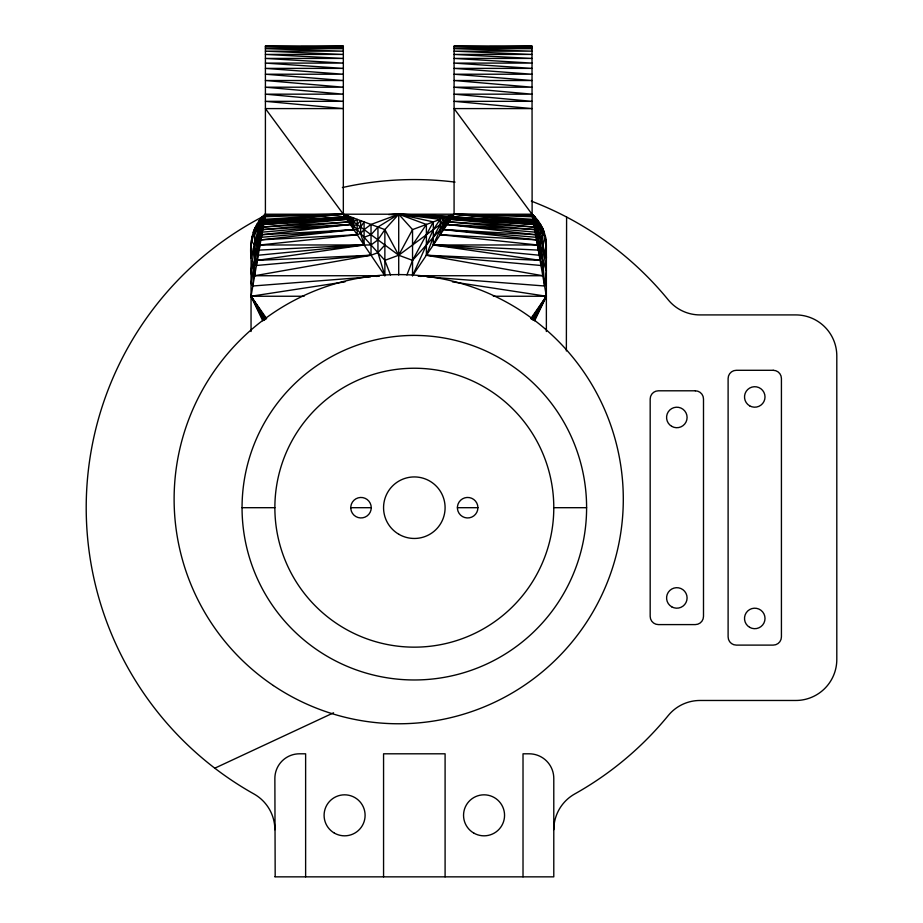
<?xml version="1.0" encoding="UTF-8"?>
<svg xmlns="http://www.w3.org/2000/svg" width="923" height="923" viewBox="0 0 923 923"><rect width="100%" height="100%" fill="white"/><g stroke="black" fill="none" stroke-linecap="round" stroke-linejoin="round"><path stroke-width="1.38" d="M566.364 350.971L566.595 217.032M534.602 320.858L546.37 296.248L532.017 214.217L535.236 217.286L534.705 229.596L448.89 221.901L448.89 216.132L398.713 214.217L384.868 229.596L384.868 275.735L343.333 214.217L343.333 46.15L265.409 46.15L265.409 214.217L262.178 217.286L261.809 219.074L259.328 220.666L260.021 221.508L251.044 258.094C249.395 242.368 252.498 224.681 265.409 214.217L532.017 214.217C541.005 221.901 546.37 233.554 546.37 245.38L546.37 331.507M251.044 258.094L251.494 248.068M251.806 240.903L252.002 236.6L254.633 234.2L265.409 214.217L251.044 296.248L262.813 320.858M259.328 220.666C257.609 229.285 251.564 236.692 251.044 245.38L251.044 331.507M384.868 244.976L377.945 252.671L371.023 255.233L257.332 260.355L258.221 244.976L260.021 229.596L262.709 217.863L262.178 217.286L265.374 214.228L254.633 260.355L251.044 283.534L252.844 285.992L370.515 276.854M252.844 285.992C254.586 263.643 255.452 240.672 261.809 219.074L261.809 234.719L357.178 229.596L360.639 227.035L364.1 221.901L364.1 244.976L257.332 260.355M353.717 225.754L357.178 224.462L360.639 220.62L360.639 233.438L364.1 244.976L259.121 250.098C260.978 238.376 258.925 224.624 265.374 214.228L254.633 244.976L251.044 270.82L251.541 274.95M260.021 221.508L260.021 244.976L357.178 234.719L357.178 219.339L350.255 224.462L262.259 232.158L263.609 219.339L265.063 214.84M265.409 46.15L343.333 46.992L265.409 46.992L343.333 48.677L265.409 48.677L343.333 51.157L265.409 51.157L343.333 54.422L265.409 54.422L343.333 58.426L265.409 58.426L343.333 63.099L265.409 63.099L343.333 68.383L265.409 68.383L343.333 74.221L265.409 74.221L343.333 80.52L265.409 80.52L343.333 87.2L265.409 87.2L343.333 94.169L265.409 94.169L343.333 101.334L265.409 101.334L343.333 108.591L265.409 108.591L343.333 214.217L384.868 260.355L398.713 255.233L412.546 229.596L454.081 214.217L532.906 219.339L532.121 214.69L532.017 46.15L454.081 46.15L454.081 214.217L412.546 260.355L398.713 255.233L384.868 229.596L343.333 214.217L264.278 220.62L265.374 214.228L263.828 223.181L348.525 218.059L350.255 216.778L350.255 224.462L261.809 234.719M426.899 276.854L544.57 285.992L546.37 270.82L542.782 260.355L532.017 214.217L535.236 217.286L535.605 234.719L447.159 224.462L447.159 216.778L398.713 214.217L371.023 224.462L371.023 255.233L256.432 265.489L258.221 244.976L259.121 250.098M254.633 234.2L253.179 232.342L254.633 228.812L265.409 214.217L264.059 218.059L263.159 227.035L350.255 221.901L353.717 218.059L353.717 229.596L260.921 239.853L260.021 237.28M532.352 214.84L532.352 215.659L454.081 214.217L398.713 255.233L343.333 214.217L264.509 219.339L265.178 214.517M264.959 216.132L264.959 215.047M391.583 214.586L398.713 214.217L443.698 218.059L443.698 229.596L536.055 237.28L537.394 229.596L540.982 226.377L540.555 224.324L537.394 224.208L535.155 232.158L447.159 224.462L451.485 215.174L451.485 218.059L533.806 224.462L535.605 220.874L538.086 220.666L539.194 223.943L539.194 255.233L433.314 244.976L433.314 221.901L398.713 214.217L388.675 214.597M447.159 216.778L443.698 221.901L433.314 244.976L538.294 250.098L542.782 234.2L544.235 232.342L542.609 228.235L539.194 223.943M256.432 226.377L256.871 224.324L258.221 223.943L258.221 255.233L364.1 244.976M545.008 238.711L546.128 240.972L546.37 258.094L542.782 244.976L532.017 214.217L542.782 234.2L545.424 236.6L540.982 252.671L540.093 260.355L426.391 255.233L426.391 224.462L398.713 214.217L394.49 214.574M264.728 215.128L264.728 217.101L265.374 214.228C260.667 221.635 262.57 231.535 260.921 239.853L357.178 234.719L360.639 233.438L364.1 229.596L371.023 224.462M251.044 270.82L254.633 260.355L256.432 265.489M395.944 214.551L398.713 214.217L412.546 229.596L412.546 275.735L454.081 214.217L533.136 220.62L534.705 217.863M536.425 219.605L538.086 220.666L534.255 227.035L448.89 221.901L452.351 214.851L452.351 216.778L533.586 223.181L534.705 219.213L535.605 219.074M454.081 46.15L532.017 46.992L454.081 46.992L532.017 48.677L454.081 48.677L532.017 51.157L454.081 51.157L532.017 54.422L454.081 54.422L532.017 58.426L454.081 58.426L532.017 63.099L454.081 63.099L532.017 68.383L454.081 68.383L532.017 74.221L454.081 74.221L532.017 80.52L454.081 80.52L532.017 87.2L454.081 87.2L532.017 94.169L454.081 94.169L532.017 101.334L454.081 101.334L532.017 108.591L454.081 108.591L542.782 228.812L536.494 239.853L440.236 234.719L440.236 219.339L398.713 214.217L377.945 227.035L371.023 234.719L364.1 237.28M443.698 218.059L433.314 237.28L426.391 255.233L540.982 265.489L542.782 260.355L544.57 285.992L546.37 283.534L545.943 280.8M406.916 274.973L412.546 260.355L433.314 221.901M452.351 216.778L453.862 214.298L452.351 216.778L533.356 221.901L533.356 216.04L532.04 214.228L532.236 215.174M261.336 219.293L262.178 217.286L264.509 215.878M412.546 275.735L433.314 229.596L440.236 219.339M443.698 229.596L450.62 215.497L450.62 219.339L534.255 227.035L534.255 217.251L535.236 217.286L536.494 220.297L536.494 239.853L443.698 229.596L535.605 234.719M534.198 320.362L546.37 296.248L452.408 281.85M533.402 320.362L546.37 296.248L493.32 296.248M448.89 216.132L443.698 225.754L440.236 234.719L537.394 244.976L537.394 221.508M532.756 319.889L546.37 296.248L530.794 318.585M532.075 319.439L546.37 296.248L531.406 319M384.868 229.596L377.945 239.853L371.023 244.976L260.021 244.976M412.546 244.976L426.391 224.462M258.221 223.943L254.633 228.812L254.633 275.735L379.145 275.735M305.628 876.85L305.628 753.803L299.479 753.803A24.609 24.609 0 0 0 274.869 778.412L275.181 876.538M265.293 214.528L264.959 216.778L343.333 214.217L264.059 221.901L264.059 216.04M343.552 214.459L345.929 217.101L348.525 216.132L348.525 221.901L262.709 229.596L262.709 217.863M534.255 217.251L532.906 218.059L533.136 220.62M214.794 768.19L333.572 712.81M263.609 221.901L263.828 223.181L345.064 216.778L344.637 215.659L345.929 215.174L345.929 218.059L263.609 224.462L263.609 216.651L262.178 217.286L263.159 217.251M254.633 275.735L371.023 255.233M345.006 281.85L251.044 296.248L263.228 320.362M532.121 214.69L532.686 215.463M532.467 215.497L533.356 216.709M376.249 276.404L379.122 276.185M264.059 221.901L345.064 216.778L345.064 214.851L344.198 215.174M263.609 224.462L346.794 219.339L348.525 219.986L351.986 217.413L351.986 223.828L353.717 229.596L261.371 237.28L261.809 229.596L262.259 232.158M262.709 229.596L350.255 224.462M343.333 214.217L265.178 215.497L265.293 214.367M300.829 46.611L343.333 46.15M489.502 46.611L532.017 46.15M345.064 216.132L346.794 215.497L346.794 219.339L263.159 227.035L262.709 225.754M537.394 244.976L433.314 244.976L540.093 260.355L539.194 244.976M418.281 275.735L542.782 275.735L542.782 228.812M304.094 296.248L251.044 296.248L264.013 320.362M242.057 507.696L274.869 507.696M350.752 507.696L371.254 507.696A10.257 10.257 0 0 1 355.874 516.58A10.257 10.257 0 0 1 355.874 498.824A10.257 10.257 0 0 1 371.254 507.696M457.393 507.696L477.906 507.696A10.257 10.257 0 0 1 462.515 516.58A10.257 10.257 0 0 1 462.515 498.824A10.257 10.257 0 0 1 477.906 507.696M553.788 507.696A139.454 139.454 0 0 0 344.602 386.922A139.454 139.454 0 0 0 344.602 628.471A139.454 139.454 0 0 0 553.788 507.696L586.601 507.696A172.266 172.266 0 0 0 328.196 358.505A172.266 172.266 0 0 0 328.196 656.888A172.266 172.266 0 0 0 586.601 507.696M274.869 876.85L553.788 876.85L553.788 778.412A24.609 24.609 0 0 0 529.179 753.803L523.018 753.803L523.018 876.85M447.159 224.462L534.705 229.596M418.292 276.185L421.165 276.404M533.356 221.901L454.081 214.217L532.467 216.778L532.04 214.228L532.352 215.659M426.391 255.233L542.782 275.735M533.356 216.04L535.236 217.286L532.04 214.228M343.552 214.298L344.637 214.69L344.637 215.659M542.609 228.235L540.982 226.377L540.982 265.489M251.287 240.972L254.633 244.976M266.62 318.585L251.044 296.248L264.659 319.889M266.009 319L251.044 296.248L265.339 319.439M384.868 260.355L390.51 274.973M264.059 219.986L264.278 220.62M384.868 275.735L377.945 252.671L377.945 227.035M542.782 244.976L546.37 270.82M537.394 237.28L538.294 250.098M534.705 225.754L535.155 232.158M533.356 219.986L533.586 223.181L451.485 218.059L453.216 214.528L453.216 215.174M535.605 229.596L536.055 237.28M545.424 236.6L546.37 258.094M532.906 215.428L532.906 219.339M532.686 215.128L532.686 217.101L533.806 216.651L533.806 224.462L450.62 219.339L452.778 214.69L452.778 215.659M445.094 876.85L445.094 753.803L383.564 753.803L383.564 876.85M398.713 214.217L398.713 275.031M264.509 215.428L264.509 219.339M265.812 215.105A328.138 328.138 0 0 0 253.906 793.942A41.016 41.016 0 0 1 274.869 829.731M342.375 187.554A328.138 328.138 0 0 1 455.051 182.108M531.325 201.133A328.138 328.138 0 0 1 668.264 299.883A41.016 41.016 0 0 0 700.003 314.916L795.788 314.916A41.016 41.016 0 0 1 836.803 355.932L836.803 659.46A41.016 41.016 0 0 1 795.788 700.476L700.003 700.476A41.016 41.016 0 0 0 668.264 715.521A328.138 328.138 0 0 1 574.752 793.942A41.016 41.016 0 0 0 553.788 829.731M773.22 370.296L736.312 370.296A8.203 8.203 0 0 0 728.109 378.499L728.109 636.905A8.203 8.203 0 0 0 736.312 645.108L773.22 645.108A8.203 8.203 0 0 0 781.423 636.905L781.423 378.499A8.203 8.203 0 0 0 773.22 370.296M695.296 390.798L658.376 390.798A8.203 8.203 0 0 0 650.173 399.001L650.173 616.391A8.203 8.203 0 0 0 658.376 624.594L695.296 624.594A8.203 8.203 0 0 0 703.499 616.391L703.499 399.001A8.203 8.203 0 0 0 695.296 390.798M398.944 534.336A30.759 30.759 0 0 0 445.094 507.696A30.759 30.759 0 0 0 398.944 481.056A30.759 30.759 0 0 0 398.944 534.336M273.393 685.558A224.589 224.589 0 0 0 622.771 514.515A224.589 224.589 0 0 0 299.963 297.46A224.589 224.589 0 0 0 273.393 685.558M749.638 405.832A10.257 10.257 0 0 0 765.017 396.948A10.257 10.257 0 0 0 749.638 388.075A10.257 10.257 0 0 0 749.638 405.832M671.702 426.345A10.257 10.257 0 0 0 687.093 417.461A10.257 10.257 0 0 0 671.702 408.577A10.257 10.257 0 0 0 671.702 426.345M671.702 606.815A10.257 10.257 0 0 0 687.093 597.931A10.257 10.257 0 0 0 671.702 589.059A10.257 10.257 0 0 0 671.702 606.815M749.638 627.328A10.257 10.257 0 0 0 765.017 618.445A10.257 10.257 0 0 0 749.638 609.561A10.257 10.257 0 0 0 749.638 627.328M334.345 833.088A20.514 20.514 0 0 0 365.104 815.321A20.514 20.514 0 0 0 334.345 797.564A20.514 20.514 0 0 0 334.345 833.088M473.799 833.088A20.514 20.514 0 0 0 504.558 815.321A20.514 20.514 0 0 0 473.799 797.564A20.514 20.514 0 0 0 473.799 833.088"/></g></svg>
